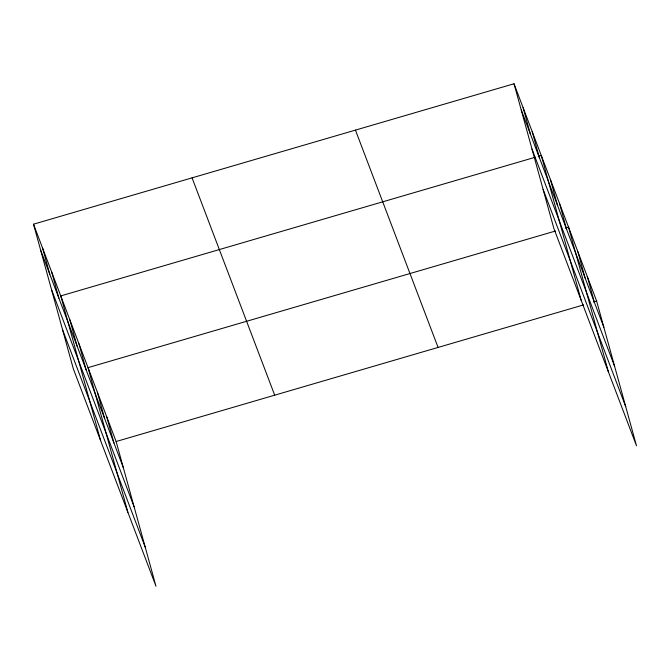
<?xml version="1.0" encoding="UTF-8"?>
<svg xmlns="http://www.w3.org/2000/svg" width="670" height="670" viewBox="0 0 670 670"><rect width="100%" height="100%" fill="white"/><g stroke="black" fill="none" stroke-linecap="round" stroke-linejoin="round"><path stroke-width="1" d="M33.5 224.199L116.128 441.522L155.984 586.233L73.357 368.91L33.5 224.199L514.016 83.767L596.643 301.09L636.5 445.801L553.872 228.478L514.016 83.767M535.255 157.241L60.769 295.914L100.626 440.634M538.27 156.361L541.276 155.482L581.141 300.194M555.497 231.008L88.03 367.629L127.895 512.349M565.539 228.076L568.545 227.197L608.41 371.909M116.128 441.522L583.595 304.9M593.628 301.969L596.643 301.09M521.226 109.947L603.854 327.27M531.997 149.058L614.625 366.381M543.102 189.359L625.73 406.682M355.443 130.106L438.071 347.428M192.072 177.86L274.692 395.183M40.711 250.379L123.339 467.702M51.489 289.499L134.109 506.822M62.586 329.799L145.214 547.122M587.272 276.459L594.483 302.639M577.909 251.828L585.119 278.008M559.458 203.295L566.669 229.475M550.371 179.384L557.582 205.564M532.189 131.571L539.4 157.752M523.103 107.669L530.313 133.849M106.765 416.891L113.975 443.071M97.393 392.26L104.612 418.44M78.943 343.727L86.154 369.907M69.856 319.825L77.067 346.005M51.674 272.012L58.893 298.192M42.587 248.109L49.798 274.29"/></g></svg>
